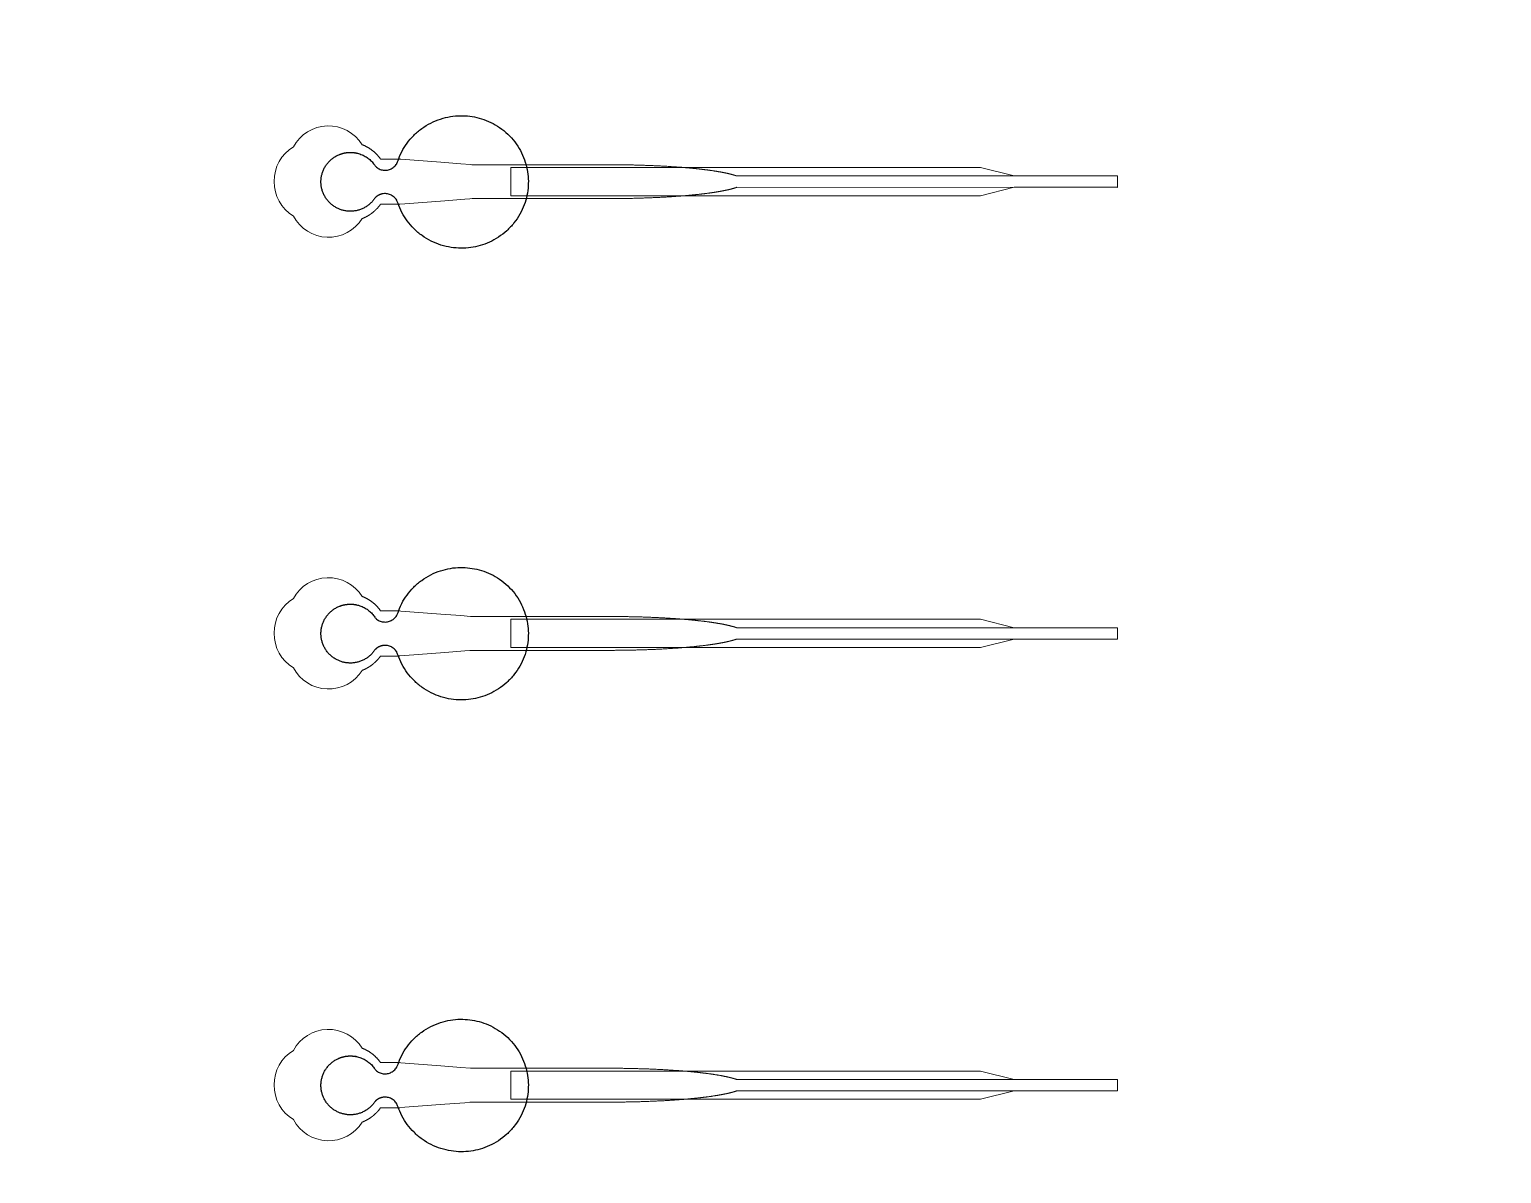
# Model space of a CAD drawing. Header units: inches. Extents: x -52997 to 52003, y -52254 to 52746.
# Drawn here: x 5140 to 11659, y -6398 to -1333 of the extents above; entities that cross this region are included whole.
import ezdxf

# ---------------------------------------------------------------- set-up
doc = ezdxf.new("R2010")
doc.units = ezdxf.units.IN
doc.header["$MEASUREMENT"] = 0
doc.layers.add('1', color=1, linetype='Continuous')
doc.layers.add('2', color=140, linetype='Continuous', lineweight=0)
doc.layers.add('3', color=90, linetype='Continuous', lineweight=0)

msp = doc.modelspace()

# ---------------------------------------------------------------- linework, layer by layer
at = {"layer": '1'}
for points in [[(-16283.4, -47485.7), (0, -47485.7), (16283.4, -47485.7, 5.999107)], [(-16250, -47285.7), (0, -47285.7), (16250, -47285.7, 5.986812)], [(-13685.8, -45485.7), (0, -45485.7), (13685.8, -45485.7, 6.794322)]]:
    msp.add_lwpolyline(points, format="xyb", close=True, dxfattribs=at)
msp.add_circle((-497.2, 245.8), 52500, dxfattribs=at)
for points in [[(6670.7, -2078.6), (6692.9, -2055.5), (6724.6, -2060.7), (6756.2, -2065.9), (6769.8, -2094.9), (6845.2, -2335.8), (7097.3, -2298.1), (7349.3, -2260.4), (7349.4, -2008.3), (7349.5, -1756.1), (7097.5, -1718.2), (6845.6, -1680.3), (6769.9, -1921.1), (6756.7, -1949.6), (6725.8, -1955.3), (6695, -1961.1), (6672.4, -1939.3), (6621, -1855.9), (6526.6, -1882), (6432.2, -1908.1), (6431.1, -2006), (6429.9, -2104), (6523.6, -2132.4), (6617.3, -2160.8), (6670.7, -2078.6)], [(6670.7, -4078.6), (6692.9, -4055.5), (6724.6, -4060.7), (6756.2, -4065.9), (6769.8, -4094.9), (6845.2, -4335.8), (7097.3, -4298.1), (7349.3, -4260.4), (7349.4, -4008.3), (7349.5, -3756.1), (7097.5, -3718.2), (6845.6, -3680.3), (6769.9, -3921.1), (6756.7, -3949.6), (6725.8, -3955.3), (6695, -3961.1), (6672.4, -3939.3), (6621, -3855.9), (6526.6, -3882), (6432.2, -3908.1), (6431.1, -4006), (6429.9, -4104), (6523.6, -4132.4), (6617.3, -4160.8), (6670.7, -4078.6)], [(6670.7, -6078.6), (6692.9, -6055.5), (6724.6, -6060.7), (6756.2, -6065.9), (6769.8, -6094.9), (6845.2, -6335.8), (7097.3, -6298.1), (7349.3, -6260.4), (7349.4, -6008.3), (7349.5, -5756.1), (7097.5, -5718.2), (6845.6, -5680.3), (6769.9, -5921.1), (6756.7, -5949.6), (6725.8, -5955.3), (6695, -5961.1), (6672.4, -5939.3), (6621, -5855.9), (6526.6, -5882), (6432.2, -5908.1), (6431.1, -6006), (6429.9, -6104), (6523.6, -6132.4), (6617.3, -6160.8), (6670.7, -6078.6)]]:
    msp.add_rational_spline(points, [1, 0.884783429184, 1, 0.884783429184, 1, 0.758252289935, 1, 0.758252289935, 1, 0.758252289935, 1, 0.758252289935, 1, 0.888941908896, 1, 0.888941908896, 1, 0.79946124759, 1, 0.79946124759, 1, 0.79946124759, 1, 0.79946124759, 1], degree=2, knots=[0, 0, 0, 0.969535, 0.969535, 1.939069, 1.939069, 3.359405, 3.359405, 4.779741, 4.779741, 6.200078, 6.200078, 7.620414, 7.620414, 8.571947, 8.571947, 9.52348, 9.52348, 10.812277, 10.812277, 12.101074, 12.101074, 13.389871, 13.389871, 14.678668, 14.678668, 14.678668], dxfattribs=at)
at = {"layer": '2'}
for points in [[(-16283.4, -47485.7), (0, -47485.7), (16283.4, -47485.7, 5.999107)], [(-16250, -47285.7), (0, -47285.7), (16250, -47285.7, 5.986812)], [(-13685.8, -45485.7), (0, -45485.7), (13685.8, -45485.7, 6.794322)], [(6613.5, -2170.4), (6613.8, -2170.3), (6614.6, -2170), (6615.5, -2169.7), (6616.3, -2169.3), (6617.2, -2169), (6618, -2168.6), (6618.9, -2168.3), (6619.7, -2167.9), (6620.6, -2167.5), (6621.4, -2167.2), (6622.3, -2166.8), (6623.1, -2166.4), (6624, -2166), (6624.8, -2165.6), (6625.7, -2165.2), (6626.6, -2164.8), (6627.4, -2164.4), (6628.3, -2163.9), (6629.1, -2163.5), (6630, -2163.1), (6630.8, -2162.6), (6631.7, -2162.2), (6632.6, -2161.7), (6633.4, -2161.3), (6634.3, -2160.8), (6635.1, -2160.3), (6636, -2159.9), (6636.8, -2159.4), (6637.7, -2158.9), (6638.6, -2158.4), (6639.4, -2157.9), (6640.3, -2157.4), (6641.1, -2156.9), (6642, -2156.4), (6642.8, -2155.8), (6643.7, -2155.3), (6644.5, -2154.8), (6645.4, -2154.2), (6646.2, -2153.7), (6647, -2153.1), (6647.9, -2152.6), (6648.7, -2152), (6649.5, -2151.4), (6650.4, -2150.9), (6651.2, -2150.3), (6652, -2149.7), (6652.9, -2149.1), (6653.7, -2148.5), (6654.5, -2147.9), (6655.3, -2147.3), (6656.2, -2146.7), (6657, -2146.1), (6657.8, -2145.5), (6658.6, -2144.8), (6659.4, -2144.2), (6660.2, -2143.6), (6661, -2142.9), (6661.8, -2142.3), (6662.6, -2141.7), (6663.4, -2141), (6664.1, -2140.4), (6664.9, -2139.7), (6665.7, -2139), (6666.5, -2138.4), (6667.2, -2137.7), (6668, -2137), (6668.8, -2136.3), (6669.5, -2135.7), (6670.3, -2135), (6671, -2134.3), (6671.8, -2133.6), (6672.5, -2132.9), (6673.2, -2132.2), (6674, -2131.5), (6674.7, -2130.8), (6675.4, -2130.1), (6676.1, -2129.3), (6676.8, -2128.6), (6677.5, -2127.9), (6678.2, -2127.2), (6678.9, -2126.4), (6679.6, -2125.7), (6680.3, -2125), (6681, -2124.3), (6681.7, -2123.5), (6682.3, -2122.8), (6683, -2122), (6683.7, -2121.3), (6684.3, -2120.5), (6684.9, -2119.8), (6685.6, -2119), (6686.2, -2118.3), (6686.8, -2117.5), (6687.5, -2116.8), (6688.1, -2116), (6688.7, -2115.3), (6689.3, -2114.5), (6689.9, -2113.7), (6690.5, -2113), (6691.1, -2112.2), (6691.7, -2111.4), (6692.2, -2110.7), (6692.8, -2109.9), (6693.3, -2109.1), (6693.9, -2108.4), (6694.4, -2107.6), (6695, -2106.8), (6738.6, -2106.8), (6760.4, -2106.8), (6771.3, -2106.8), (6774, -2106.8), (6775.4, -2106.8), (6775.4, -2106.8), (6775.4, -2106.8), (6775.4, -2106.8), (6775.4, -2106.8), (6775.4, -2106.8), (6775.5, -2106.8), (6775.9, -2106.8), (6776.6, -2106.7), (6777.9, -2106.6), (6780.7, -2106.4), (6802.8, -2104.7), (6979.4, -2091.2), (7067.8, -2084.4), (7089.8, -2082.7), (7100.9, -2081.9), (7101.2, -2081.8), (7101.3, -2081.8), (7101.3, -2081.8), (7101.4, -2081.8), (7101.5, -2081.8), (7101.9, -2081.8), (7362.4, -2081.8), (7368.6, -2081.8), (7381.2, -2081.8), (7481.7, -2081.8), (7682.7, -2081.8), (7695.3, -2081.8), (7701.6, -2081.8), (7704.7, -2081.8), (7706.3, -2081.8), (7706.7, -2081.8), (7706.9, -2081.8), (7707, -2081.8), (7707, -2081.8), (7707.1, -2081.8), (7707.1, -2081.8), (7707.6, -2081.8), (7712.2, -2081.8), (7716.8, -2081.8), (7721.5, -2081.8), (7726.1, -2081.8), (7730.7, -2081.8), (7735.4, -2081.7), (7740.1, -2081.7), (7744.7, -2081.7), (7749.4, -2081.6), (7754.1, -2081.6), (7758.8, -2081.6), (7763.6, -2081.5), (7768.3, -2081.4), (7773, -2081.4), (7777.8, -2081.3), (7782.5, -2081.2), (7787.3, -2081.2), (7792.1, -2081.1), (7796.9, -2081), (7801.7, -2080.9), (7806.5, -2080.8), (7811.3, -2080.7), (7816.1, -2080.6), (7820.9, -2080.5), (7825.7, -2080.3), (7830.5, -2080.2), (7835.3, -2080.1), (7840.2, -2080), (7845, -2079.8), (7849.8, -2079.7), (7854.7, -2079.5), (7859.5, -2079.4), (7864.3, -2079.2), (7869.2, -2079), (7874, -2078.9), (7878.8, -2078.7), (7883.6, -2078.5), (7888.5, -2078.3), (7893.3, -2078.1), (7898.1, -2077.9), (7902.9, -2077.7), (7907.7, -2077.5), (7912.5, -2077.3), (7917.3, -2077.1), (7922.1, -2076.8), (7926.9, -2076.6), (7931.7, -2076.4), (7936.5, -2076.1), (7941.2, -2075.9), (7946, -2075.6), (7950.7, -2075.4), (7955.5, -2075.1), (7960.2, -2074.8), (7964.9, -2074.6), (7969.6, -2074.3), (7974.3, -2074), (7978.9, -2073.7), (7983.6, -2073.4), (7988.2, -2073.1), (7992.8, -2072.8), (7997.4, -2072.5), (8002, -2072.1), (8006.6, -2071.8), (8008.9, -2071.6), (8011.2, -2071.5), (8013.4, -2071.3), (8015.7, -2071.1), (8018, -2071), (8020.2, -2070.8), (8022.5, -2070.6), (8024.7, -2070.5), (8027, -2070.3), (8029.2, -2070.1), (8031.4, -2069.9), (8033.6, -2069.7), (8035.9, -2069.6), (8038.1, -2069.4), (8040.3, -2069.2), (8042.5, -2069), (8044.7, -2068.8), (8046.9, -2068.6), (8049.1, -2068.5), (8051.3, -2068.3), (8053.4, -2068.1), (8055.6, -2067.9), (8057.8, -2067.7), (8059.9, -2067.5), (8062.1, -2067.3), (8064.2, -2067.1), (8066.3, -2066.9), (8068.5, -2066.7), (8070.6, -2066.5), (8072.7, -2066.3), (8074.8, -2066.1), (8076.9, -2065.9), (8079, -2065.7), (8081.1, -2065.5), (8083.2, -2065.3), (8085.3, -2065.1), (8087.4, -2064.8), (8089.4, -2064.6), (8091.5, -2064.4), (8093.5, -2064.2), (8095.6, -2064), (8097.6, -2063.8), (8099.6, -2063.5), (8101.6, -2063.3), (8103.7, -2063.1), (8105.7, -2062.9), (8107.7, -2062.7), (8109.6, -2062.4), (8111.6, -2062.2), (8113.6, -2062), (8115.6, -2061.8), (8117.5, -2061.5), (8119.5, -2061.3), (8121.4, -2061.1), (8123.3, -2060.8), (8125.3, -2060.6), (8127.2, -2060.4), (8129.1, -2060.1), (8131, -2059.9), (8132.9, -2059.7), (8134.8, -2059.4), (8136.6, -2059.2), (8138.5, -2058.9), (8140.4, -2058.7), (8142.2, -2058.5), (8144.1, -2058.2), (8145.9, -2058), (8147.7, -2057.7), (8149.5, -2057.5), (8151.3, -2057.2), (8153.1, -2057), (8154.9, -2056.7), (8156.7, -2056.5), (8158.4, -2056.2), (8160.2, -2056), (8161.9, -2055.7), (8163.7, -2055.5), (8165.4, -2055.2), (8167.1, -2055), (8168.8, -2054.7), (8170.5, -2054.5), (8172.2, -2054.2), (8173.9, -2053.9), (8175.6, -2053.7), (8177.3, -2053.4), (8178.9, -2053.2), (8180.6, -2052.9), (8182.2, -2052.6), (8183.8, -2052.4), (8185.4, -2052.1), (8187, -2051.8), (8188.6, -2051.6), (8190.2, -2051.3), (8191.8, -2051), (8193.3, -2050.8), (8194.9, -2050.5), (8196.4, -2050.2), (8198, -2050), (8199.5, -2049.7), (8201, -2049.4), (8202.5, -2049.1), (8204, -2048.9), (8205.5, -2048.6), (8206.9, -2048.3), (8208.4, -2048), (8209.9, -2047.8), (8211.3, -2047.5), (8212.7, -2047.2), (8214.1, -2046.9), (8215.6, -2046.6), (8217, -2046.4), (8218.3, -2046.1), (8219.7, -2045.8), (8221.1, -2045.5), (8222.4, -2045.2), (8223.8, -2044.9), (8225.1, -2044.7), (8226.4, -2044.4), (8227.7, -2044.1), (8229, -2043.8), (8230.3, -2043.5), (8231.6, -2043.2), (8232.9, -2043), (8234.1, -2042.7), (8235.4, -2042.4), (8236.6, -2042.1), (8237.9, -2041.8), (8239.1, -2041.5), (8240.3, -2041.2), (8241.5, -2040.9), (8242.6, -2040.6), (8243.8, -2040.3), (8245, -2040.1), (8246.1, -2039.8), (8247.3, -2039.5), (8248.4, -2039.2), (8249.5, -2038.9), (8250.6, -2038.6), (8251.7, -2038.3), (8252.8, -2038), (8253.9, -2037.7), (8254.9, -2037.4), (8256, -2037.1), (8257, -2036.8), (8258, -2036.5), (8259.1, -2036.2), (8260.1, -2035.9), (8261, -2035.6), (8262, -2035.3), (8263, -2035), (8264, -2034.7), (8264.9, -2034.4), (8265.9, -2034.1), (8266.8, -2033.8), (8267.7, -2033.5), (8268.6, -2033.2), (8269.5, -2032.9), (8270.4, -2032.6), (8271.3, -2032.3), (8272.7, -2031.9), (9958.3, -2032), (9958.3, -1981.8), (8272.7, -1981.8), (8272.5, -1981.7), (8271.6, -1981.4), (8270.7, -1981.1), (8269.8, -1980.8), (8269, -1980.5), (8268, -1980.2), (8267.1, -1979.9), (8266.2, -1979.6), (8265.3, -1979.3), (8264.3, -1979), (8263.4, -1978.7), (8262.4, -1978.4), (8261.4, -1978.1), (8260.4, -1977.8), (8259.4, -1977.5), (8258.4, -1977.2), (8257.4, -1976.9), (8256.3, -1976.6), (8255.3, -1976.3), (8254.2, -1976.1), (8253.1, -1975.8), (8252.1, -1975.5), (8251, -1975.2), (8249.9, -1974.9), (8248.7, -1974.6), (8247.6, -1974.3), (8246.5, -1974), (8245.3, -1973.7), (8244.2, -1973.4), (8243, -1973.1), (8241.8, -1972.8), (8240.6, -1972.5), (8239.4, -1972.2), (8238.2, -1971.9), (8237, -1971.7), (8235.7, -1971.4), (8234.5, -1971.1), (8233.2, -1970.8), (8232, -1970.5), (8230.7, -1970.2), (8229.4, -1969.9), (8228.1, -1969.6), (8226.8, -1969.4), (8225.5, -1969.1), (8224.1, -1968.8), (8222.8, -1968.5), (8221.4, -1968.2), (8220.1, -1967.9), (8218.7, -1967.7), (8217.3, -1967.4), (8215.9, -1967.1), (8214.5, -1966.8), (8213.1, -1966.5), (8211.7, -1966.3), (8210.2, -1966), (8208.8, -1965.7), (8207.3, -1965.4), (8205.8, -1965.1), (8204.3, -1964.9), (8202.9, -1964.6), (8201.4, -1964.3), (8199.8, -1964), (8198.3, -1963.8), (8196.8, -1963.5), (8195.2, -1963.2), (8193.7, -1963), (8192.1, -1962.7), (8190.6, -1962.4), (8189, -1962.2), (8187.4, -1961.9), (8185.8, -1961.6), (8184.2, -1961.4), (8182.5, -1961.1), (8180.9, -1960.8), (8179.3, -1960.6), (8177.6, -1960.3), (8175.9, -1960), (8174.3, -1959.8), (8172.6, -1959.5), (8170.9, -1959.3), (8169.2, -1959), (8167.5, -1958.7), (8165.8, -1958.5), (8164, -1958.2), (8162.3, -1958), (8160.6, -1957.7), (8158.8, -1957.5), (8157, -1957.2), (8155.3, -1957), (8153.5, -1956.7), (8151.7, -1956.5), (8149.9, -1956.2), (8148.1, -1956), (8146.3, -1955.7), (8144.4, -1955.5), (8142.6, -1955.2), (8140.7, -1955), (8138.9, -1954.8), (8137, -1954.5), (8135.1, -1954.3), (8133.3, -1954), (8131.4, -1953.8), (8129.5, -1953.6), (8127.6, -1953.3), (8125.7, -1953.1), (8123.7, -1952.9), (8121.8, -1952.6), (8119.9, -1952.4), (8117.9, -1952.2), (8116, -1951.9), (8114, -1951.7), (8112, -1951.5), (8110.1, -1951.3), (8108.1, -1951), (8106.1, -1950.8), (8104.1, -1950.6), (8102.1, -1950.4), (8100.1, -1950.2), (8098, -1949.9), (8096, -1949.7), (8094, -1949.5), (8091.9, -1949.3), (8089.9, -1949.1), (8087.8, -1948.9), (8085.7, -1948.7), (8083.7, -1948.4), (8081.6, -1948.2), (8079.5, -1948), (8077.4, -1947.8), (8075.3, -1947.6), (8073.2, -1947.4), (8071.1, -1947.2), (8069, -1947), (8066.8, -1946.8), (8064.7, -1946.6), (8062.6, -1946.4), (8060.4, -1946.2), (8058.3, -1946), (8056.1, -1945.8), (8053.9, -1945.6), (8051.8, -1945.4), (8049.6, -1945.3), (8047.4, -1945.1), (8045.2, -1944.9), (8043, -1944.7), (8040.8, -1944.5), (8038.6, -1944.3), (8036.4, -1944.1), (8034.2, -1944), (8032, -1943.8), (8029.8, -1943.6), (8027.5, -1943.4), (8025.3, -1943.2), (8023, -1943.1), (8020.8, -1942.9), (8018.6, -1942.7), (8016.3, -1942.6), (8014, -1942.4), (8011.8, -1942.2), (8009.5, -1942.1), (8005, -1941.7), (8000.4, -1941.4), (7995.8, -1941.1), (7991.2, -1940.8), (7986.6, -1940.5), (7982, -1940.2), (7977.3, -1939.9), (7972.7, -1939.6), (7968, -1939.3), (7963.3, -1939), (7958.6, -1938.7), (7953.9, -1938.5), (7949.2, -1938.2), (7944.4, -1937.9), (7939.7, -1937.7), (7935, -1937.5), (7930.2, -1937.2), (7925.4, -1937), (7920.7, -1936.7), (7915.9, -1936.5), (7911.1, -1936.3), (7906.3, -1936.1), (7901.5, -1935.9), (7896.7, -1935.7), (7891.9, -1935.5), (7887.1, -1935.3), (7882.3, -1935.1), (7877.5, -1934.9), (7872.7, -1934.7), (7867.9, -1934.6), (7863.1, -1934.4), (7858.3, -1934.3), (7853.5, -1934.1), (7848.7, -1933.9), (7843.9, -1933.8), (7839.1, -1933.7), (7834.3, -1933.5), (7829.5, -1933.4), (7824.7, -1933.3), (7819.9, -1933.2), (7815.1, -1933.1), (7810.3, -1932.9), (7805.6, -1932.8), (7800.8, -1932.8), (7796, -1932.7), (7791.3, -1932.6), (7786.5, -1932.5), (7781.8, -1932.4), (7777.1, -1932.3), (7772.3, -1932.3), (7767.6, -1932.2), (7762.9, -1932.2), (7758.2, -1932.1), (7753.6, -1932.1), (7748.9, -1932), (7744.2, -1932), (7739.6, -1931.9), (7735, -1931.9), (7730.3, -1931.9), (7725.7, -1931.9), (7721.1, -1931.9), (7718.8, -1931.8), (7718.3, -1931.8), (7718, -1931.8), (7717.8, -1931.8), (7717.6, -1931.8), (7716, -1931.8), (7709.7, -1931.8), (7696.9, -1931.8), (7645.9, -1931.8), (7442, -1931.8), (7391, -1931.8), (7365.5, -1931.8), (7359.1, -1931.8), (7357.5, -1931.8), (7101.8, -1931.8), (7101.4, -1931.8), (7101.3, -1931.8), (7101.3, -1931.8), (7101.3, -1931.8), (7101.2, -1931.8), (7100.8, -1931.8), (7099.5, -1931.7), (7093.9, -1931.3), (7049.8, -1927.9), (6961.4, -1921.1), (6784.8, -1907.6), (6779.3, -1907.1), (6776.5, -1906.9), (6775.8, -1906.9), (6775.5, -1906.8), (6775.4, -1906.8), (6775.4, -1906.8), (6775.4, -1906.8), (6775.4, -1906.8), (6775.4, -1906.8), (6775.3, -1906.8), (6775, -1906.8), (6772.3, -1906.8), (6766.8, -1906.8), (6755.9, -1906.8), (6734.1, -1906.8), (6712.3, -1906.8), (6701.4, -1906.8), (6696, -1906.8), (6695.3, -1906.8), (6695.1, -1906.8), (6695.1, -1906.8), (6695, -1906.8), (6695, -1906.8), (6695, -1906.8), (6695, -1906.8), (6694.6, -1906.2), (6693.8, -1905.1), (6693, -1904), (6692.2, -1902.9), (6691.3, -1901.8), (6690.5, -1900.6), (6689.6, -1899.5), (6688.7, -1898.4), (6687.8, -1897.3), (6686.9, -1896.2), (6686, -1895.1), (6685.1, -1894), (6684.2, -1892.9), (6683.2, -1891.8), (6682.2, -1890.7), (6681.3, -1889.6), (6680.3, -1888.5), (6679.3, -1887.5), (6678.3, -1886.4), (6677.2, -1885.3), (6676.2, -1884.3), (6675.1, -1883.2), (6674.1, -1882.2), (6673, -1881.1), (6671.9, -1880.1), (6670.8, -1879), (6669.7, -1878), (6668.6, -1877), (6667.4, -1876), (6666.3, -1875), (6665.1, -1874), (6664, -1873), (6662.8, -1872), (6661.6, -1871), (6660.4, -1870.1), (6659.2, -1869.1), (6658, -1868.2), (6656.8, -1867.2), (6655.5, -1866.3), (6654.3, -1865.4), (6653, -1864.5), (6651.7, -1863.6), (6650.5, -1862.7), (6649.2, -1861.8), (6647.9, -1861), (6646.6, -1860.1), (6645.3, -1859.3), (6643.9, -1858.4), (6642.6, -1857.6), (6641.3, -1856.8), (6639.9, -1856), (6638.6, -1855.2), (6637.2, -1854.4), (6635.9, -1853.6), (6634.5, -1852.9), (6633.1, -1852.1), (6631.7, -1851.4), (6630.3, -1850.7), (6629, -1850), (6627.6, -1849.3), (6626.1, -1848.6), (6624.7, -1848), (6623.3, -1847.3), (6621.9, -1846.7), (6620.5, -1846.1), (6619.1, -1845.5), (6617.6, -1844.9), (6616.2, -1844.3), (6614.8, -1843.7), (6613.5, -1843.2, 0.576044), (6309, -1852.6, 0.560065), (6309, -2159.1, 0.578435)], [(6613.5, -4170.4), (6613.8, -4170.3), (6614.6, -4170), (6615.5, -4169.7), (6616.3, -4169.3), (6617.2, -4169), (6618, -4168.6), (6618.9, -4168.3), (6619.7, -4167.9), (6620.6, -4167.5), (6621.4, -4167.2), (6622.3, -4166.8), (6623.1, -4166.4), (6624, -4166), (6624.8, -4165.6), (6625.7, -4165.2), (6626.6, -4164.8), (6627.4, -4164.4), (6628.3, -4163.9), (6629.1, -4163.5), (6630, -4163.1), (6630.8, -4162.6), (6631.7, -4162.2), (6632.6, -4161.7), (6633.4, -4161.3), (6634.3, -4160.8), (6635.1, -4160.3), (6636, -4159.9), (6636.8, -4159.4), (6637.7, -4158.9), (6638.6, -4158.4), (6639.4, -4157.9), (6640.3, -4157.4), (6641.1, -4156.9), (6642, -4156.4), (6642.8, -4155.8), (6643.7, -4155.3), (6644.5, -4154.8), (6645.4, -4154.2), (6646.2, -4153.7), (6647, -4153.1), (6647.9, -4152.6), (6648.7, -4152), (6649.5, -4151.4), (6650.4, -4150.9), (6651.2, -4150.3), (6652, -4149.7), (6652.9, -4149.1), (6653.7, -4148.5), (6654.5, -4147.9), (6655.3, -4147.3), (6656.2, -4146.7), (6657, -4146.1), (6657.8, -4145.5), (6658.6, -4144.8), (6659.4, -4144.2), (6660.2, -4143.6), (6661, -4142.9), (6661.8, -4142.3), (6662.6, -4141.7), (6663.4, -4141), (6664.1, -4140.4), (6664.9, -4139.7), (6665.7, -4139), (6666.5, -4138.4), (6667.2, -4137.7), (6668, -4137), (6668.8, -4136.3), (6669.5, -4135.7), (6670.3, -4135), (6671, -4134.3), (6671.8, -4133.6), (6672.5, -4132.9), (6673.2, -4132.2), (6674, -4131.5), (6674.7, -4130.8), (6675.4, -4130.1), (6676.1, -4129.3), (6676.8, -4128.6), (6677.5, -4127.9), (6678.2, -4127.2), (6678.9, -4126.4), (6679.6, -4125.7), (6680.3, -4125), (6681, -4124.3), (6681.7, -4123.5), (6682.3, -4122.8), (6683, -4122), (6683.7, -4121.3), (6684.3, -4120.5), (6684.9, -4119.8), (6685.6, -4119), (6686.2, -4118.3), (6686.8, -4117.5), (6687.5, -4116.8), (6688.1, -4116), (6688.7, -4115.3), (6689.3, -4114.5), (6689.9, -4113.7), (6690.5, -4113), (6691.1, -4112.2), (6691.7, -4111.4), (6692.2, -4110.7), (6692.8, -4109.9), (6693.3, -4109.1), (6693.9, -4108.4), (6694.4, -4107.6), (6695, -4106.8), (6738.6, -4106.8), (6760.4, -4106.8), (6771.3, -4106.8), (6774, -4106.8), (6775.4, -4106.8), (6775.4, -4106.8), (6775.4, -4106.8), (6775.4, -4106.8), (6775.4, -4106.8), (6775.4, -4106.8), (6775.5, -4106.8), (6775.9, -4106.8), (6776.6, -4106.7), (6777.9, -4106.6), (6780.7, -4106.4), (6802.8, -4104.7), (6979.4, -4091.2), (7067.8, -4084.4), (7089.8, -4082.7), (7100.9, -4081.9), (7101.2, -4081.8), (7101.3, -4081.8), (7101.3, -4081.8), (7101.4, -4081.8), (7101.5, -4081.8), (7101.9, -4081.8), (7362.4, -4081.8), (7368.6, -4081.8), (7381.2, -4081.8), (7481.7, -4081.8), (7682.7, -4081.8), (7695.3, -4081.8), (7701.6, -4081.8), (7704.7, -4081.8), (7706.3, -4081.8), (7706.7, -4081.8), (7706.9, -4081.8), (7707, -4081.8), (7707, -4081.8), (7707.1, -4081.8), (7707.1, -4081.8), (7707.6, -4081.8), (7712.2, -4081.8), (7716.8, -4081.8), (7721.5, -4081.8), (7726.1, -4081.8), (7730.7, -4081.8), (7735.4, -4081.7), (7740.1, -4081.7), (7744.7, -4081.7), (7749.4, -4081.6), (7754.1, -4081.6), (7758.8, -4081.6), (7763.6, -4081.5), (7768.3, -4081.4), (7773, -4081.4), (7777.8, -4081.3), (7782.5, -4081.2), (7787.3, -4081.2), (7792.1, -4081.1), (7796.9, -4081), (7801.7, -4080.9), (7806.5, -4080.8), (7811.3, -4080.7), (7816.1, -4080.6), (7820.9, -4080.5), (7825.7, -4080.3), (7830.5, -4080.2), (7835.3, -4080.1), (7840.2, -4080), (7845, -4079.8), (7849.8, -4079.7), (7854.7, -4079.5), (7859.5, -4079.4), (7864.3, -4079.2), (7869.2, -4079), (7874, -4078.9), (7878.8, -4078.7), (7883.6, -4078.5), (7888.5, -4078.3), (7893.3, -4078.1), (7898.1, -4077.9), (7902.9, -4077.7), (7907.7, -4077.5), (7912.5, -4077.3), (7917.3, -4077.1), (7922.1, -4076.8), (7926.9, -4076.6), (7931.7, -4076.4), (7936.5, -4076.1), (7941.2, -4075.9), (7946, -4075.6), (7950.7, -4075.4), (7955.5, -4075.1), (7960.2, -4074.8), (7964.9, -4074.6), (7969.6, -4074.3), (7974.3, -4074), (7978.9, -4073.7), (7983.6, -4073.4), (7988.2, -4073.1), (7992.8, -4072.8), (7997.4, -4072.5), (8002, -4072.1), (8006.6, -4071.8), (8008.9, -4071.6), (8011.2, -4071.5), (8013.4, -4071.3), (8015.7, -4071.1), (8018, -4071), (8020.2, -4070.8), (8022.5, -4070.6), (8024.7, -4070.5), (8027, -4070.3), (8029.2, -4070.1), (8031.4, -4069.9), (8033.6, -4069.7), (8035.9, -4069.6), (8038.1, -4069.4), (8040.3, -4069.2), (8042.5, -4069), (8044.7, -4068.8), (8046.9, -4068.6), (8049.1, -4068.5), (8051.3, -4068.3), (8053.4, -4068.1), (8055.6, -4067.9), (8057.8, -4067.7), (8059.9, -4067.5), (8062.1, -4067.3), (8064.2, -4067.1), (8066.3, -4066.9), (8068.5, -4066.7), (8070.6, -4066.5), (8072.7, -4066.3), (8074.8, -4066.1), (8076.9, -4065.9), (8079, -4065.7), (8081.1, -4065.5), (8083.2, -4065.3), (8085.3, -4065.1), (8087.4, -4064.8), (8089.4, -4064.6), (8091.5, -4064.4), (8093.5, -4064.2), (8095.6, -4064), (8097.6, -4063.8), (8099.6, -4063.5), (8101.6, -4063.3), (8103.7, -4063.1), (8105.7, -4062.9), (8107.7, -4062.7), (8109.6, -4062.4), (8111.6, -4062.2), (8113.6, -4062), (8115.6, -4061.8), (8117.5, -4061.5), (8119.5, -4061.3), (8121.4, -4061.1), (8123.3, -4060.8), (8125.3, -4060.6), (8127.2, -4060.4), (8129.1, -4060.1), (8131, -4059.9), (8132.9, -4059.7), (8134.8, -4059.4), (8136.6, -4059.2), (8138.5, -4058.9), (8140.4, -4058.7), (8142.2, -4058.5), (8144.1, -4058.2), (8145.9, -4058), (8147.7, -4057.7), (8149.5, -4057.5), (8151.3, -4057.2), (8153.1, -4057), (8154.9, -4056.7), (8156.7, -4056.5), (8158.4, -4056.2), (8160.2, -4056), (8161.9, -4055.7), (8163.7, -4055.5), (8165.4, -4055.2), (8167.1, -4055), (8168.8, -4054.7), (8170.5, -4054.5), (8172.2, -4054.2), (8173.9, -4053.9), (8175.6, -4053.7), (8177.3, -4053.4), (8178.9, -4053.2), (8180.6, -4052.9), (8182.2, -4052.6), (8183.8, -4052.4), (8185.4, -4052.1), (8187, -4051.8), (8188.6, -4051.6), (8190.2, -4051.3), (8191.8, -4051), (8193.3, -4050.8), (8194.9, -4050.5), (8196.4, -4050.2), (8198, -4050), (8199.5, -4049.7), (8201, -4049.4), (8202.5, -4049.1), (8204, -4048.9), (8205.5, -4048.6), (8206.9, -4048.3), (8208.4, -4048), (8209.9, -4047.8), (8211.3, -4047.5), (8212.7, -4047.2), (8214.1, -4046.9), (8215.6, -4046.6), (8217, -4046.4), (8218.3, -4046.1), (8219.7, -4045.8), (8221.1, -4045.5), (8222.4, -4045.2), (8223.8, -4044.9), (8225.1, -4044.7), (8226.4, -4044.4), (8227.7, -4044.1), (8229, -4043.8), (8230.3, -4043.5), (8231.6, -4043.2), (8232.9, -4043), (8234.1, -4042.7), (8235.4, -4042.4), (8236.6, -4042.1), (8237.9, -4041.8), (8239.1, -4041.5), (8240.3, -4041.2), (8241.5, -4040.9), (8242.6, -4040.6), (8243.8, -4040.3), (8245, -4040.1), (8246.1, -4039.8), (8247.3, -4039.5), (8248.4, -4039.2), (8249.5, -4038.9), (8250.6, -4038.6), (8251.7, -4038.3), (8252.8, -4038), (8253.9, -4037.7), (8254.9, -4037.4), (8256, -4037.1), (8257, -4036.8), (8258, -4036.5), (8259.1, -4036.2), (8260.1, -4035.9), (8261, -4035.6), (8262, -4035.3), (8263, -4035), (8264, -4034.7), (8264.9, -4034.4), (8265.9, -4034.1), (8266.8, -4033.8), (8267.7, -4033.5), (8268.6, -4033.2), (8269.5, -4032.9), (8270.4, -4032.6), (8271.3, -4032.3), (8272.7, -4031.9), (9958.3, -4032), (9958.3, -3981.8), (8272.7, -3981.8), (8272.5, -3981.7), (8271.6, -3981.4), (8270.7, -3981.1), (8269.8, -3980.8), (8269, -3980.5), (8268, -3980.2), (8267.1, -3979.9), (8266.2, -3979.6), (8265.3, -3979.3), (8264.3, -3979), (8263.4, -3978.7), (8262.4, -3978.4), (8261.4, -3978.1), (8260.4, -3977.8), (8259.4, -3977.5), (8258.4, -3977.2), (8257.4, -3976.9), (8256.3, -3976.6), (8255.3, -3976.3), (8254.2, -3976.1), (8253.1, -3975.8), (8252.1, -3975.5), (8251, -3975.2), (8249.9, -3974.9), (8248.7, -3974.6), (8247.6, -3974.3), (8246.5, -3974), (8245.3, -3973.7), (8244.2, -3973.4), (8243, -3973.1), (8241.8, -3972.8), (8240.6, -3972.5), (8239.4, -3972.2), (8238.2, -3971.9), (8237, -3971.7), (8235.7, -3971.4), (8234.5, -3971.1), (8233.2, -3970.8), (8232, -3970.5), (8230.7, -3970.2), (8229.4, -3969.9), (8228.1, -3969.6), (8226.8, -3969.4), (8225.5, -3969.1), (8224.1, -3968.8), (8222.8, -3968.5), (8221.4, -3968.2), (8220.1, -3967.9), (8218.7, -3967.7), (8217.3, -3967.4), (8215.9, -3967.1), (8214.5, -3966.8), (8213.1, -3966.5), (8211.7, -3966.3), (8210.2, -3966), (8208.8, -3965.7), (8207.3, -3965.4), (8205.8, -3965.1), (8204.3, -3964.9), (8202.9, -3964.6), (8201.4, -3964.3), (8199.8, -3964), (8198.3, -3963.8), (8196.8, -3963.5), (8195.2, -3963.2), (8193.7, -3963), (8192.1, -3962.7), (8190.6, -3962.4), (8189, -3962.2), (8187.4, -3961.9), (8185.8, -3961.6), (8184.2, -3961.4), (8182.5, -3961.1), (8180.9, -3960.8), (8179.3, -3960.6), (8177.6, -3960.3), (8175.9, -3960), (8174.3, -3959.8), (8172.6, -3959.5), (8170.9, -3959.3), (8169.2, -3959), (8167.5, -3958.7), (8165.8, -3958.5), (8164, -3958.2), (8162.3, -3958), (8160.6, -3957.7), (8158.8, -3957.5), (8157, -3957.2), (8155.3, -3957), (8153.5, -3956.7), (8151.7, -3956.5), (8149.9, -3956.2), (8148.1, -3956), (8146.3, -3955.7), (8144.4, -3955.5), (8142.6, -3955.2), (8140.7, -3955), (8138.9, -3954.8), (8137, -3954.5), (8135.1, -3954.3), (8133.3, -3954), (8131.4, -3953.8), (8129.5, -3953.6), (8127.6, -3953.3), (8125.7, -3953.1), (8123.7, -3952.9), (8121.8, -3952.6), (8119.9, -3952.4), (8117.9, -3952.2), (8116, -3951.9), (8114, -3951.7), (8112, -3951.5), (8110.1, -3951.3), (8108.1, -3951), (8106.1, -3950.8), (8104.1, -3950.6), (8102.1, -3950.4), (8100.1, -3950.2), (8098, -3949.9), (8096, -3949.7), (8094, -3949.5), (8091.9, -3949.3), (8089.9, -3949.1), (8087.8, -3948.9), (8085.7, -3948.7), (8083.7, -3948.4), (8081.6, -3948.2), (8079.5, -3948), (8077.4, -3947.8), (8075.3, -3947.6), (8073.2, -3947.4), (8071.1, -3947.2), (8069, -3947), (8066.8, -3946.8), (8064.7, -3946.6), (8062.6, -3946.4), (8060.4, -3946.2), (8058.3, -3946), (8056.1, -3945.8), (8053.9, -3945.6), (8051.8, -3945.4), (8049.6, -3945.3), (8047.4, -3945.1), (8045.2, -3944.9), (8043, -3944.7), (8040.8, -3944.5), (8038.6, -3944.3), (8036.4, -3944.1), (8034.2, -3944), (8032, -3943.8), (8029.8, -3943.6), (8027.5, -3943.4), (8025.3, -3943.2), (8023, -3943.1), (8020.8, -3942.9), (8018.6, -3942.7), (8016.3, -3942.6), (8014, -3942.4), (8011.8, -3942.2), (8009.5, -3942.1), (8005, -3941.7), (8000.4, -3941.4), (7995.8, -3941.1), (7991.2, -3940.8), (7986.6, -3940.5), (7982, -3940.2), (7977.3, -3939.9), (7972.7, -3939.6), (7968, -3939.3), (7963.3, -3939), (7958.6, -3938.7), (7953.9, -3938.5), (7949.2, -3938.2), (7944.4, -3937.9), (7939.7, -3937.7), (7935, -3937.5), (7930.2, -3937.2), (7925.4, -3937), (7920.7, -3936.7), (7915.9, -3936.5), (7911.1, -3936.3), (7906.3, -3936.1), (7901.5, -3935.9), (7896.7, -3935.7), (7891.9, -3935.5), (7887.1, -3935.3), (7882.3, -3935.1), (7877.5, -3934.9), (7872.7, -3934.7), (7867.9, -3934.6), (7863.1, -3934.4), (7858.3, -3934.3), (7853.5, -3934.1), (7848.7, -3933.9), (7843.9, -3933.8), (7839.1, -3933.7), (7834.3, -3933.5), (7829.5, -3933.4), (7824.7, -3933.3), (7819.9, -3933.2), (7815.1, -3933.1), (7810.3, -3932.9), (7805.6, -3932.8), (7800.8, -3932.8), (7796, -3932.7), (7791.3, -3932.6), (7786.5, -3932.5), (7781.8, -3932.4), (7777.1, -3932.3), (7772.3, -3932.3), (7767.6, -3932.2), (7762.9, -3932.2), (7758.2, -3932.1), (7753.6, -3932.1), (7748.9, -3932), (7744.2, -3932), (7739.6, -3931.9), (7735, -3931.9), (7730.3, -3931.9), (7725.7, -3931.9), (7721.1, -3931.9), (7718.8, -3931.8), (7718.3, -3931.8), (7718, -3931.8), (7717.8, -3931.8), (7717.6, -3931.8), (7716, -3931.8), (7709.7, -3931.8), (7696.9, -3931.8), (7645.9, -3931.8), (7442, -3931.8), (7391, -3931.8), (7365.5, -3931.8), (7359.1, -3931.8), (7357.5, -3931.8), (7101.8, -3931.8), (7101.4, -3931.8), (7101.3, -3931.8), (7101.3, -3931.8), (7101.3, -3931.8), (7101.2, -3931.8), (7100.8, -3931.8), (7099.5, -3931.7), (7093.9, -3931.3), (7049.8, -3927.9), (6961.4, -3921.1), (6784.8, -3907.6), (6779.3, -3907.1), (6776.5, -3906.9), (6775.8, -3906.9), (6775.5, -3906.8), (6775.4, -3906.8), (6775.4, -3906.8), (6775.4, -3906.8), (6775.4, -3906.8), (6775.4, -3906.8), (6775.3, -3906.8), (6775, -3906.8), (6772.3, -3906.8), (6766.8, -3906.8), (6755.9, -3906.8), (6734.1, -3906.8), (6712.3, -3906.8), (6701.4, -3906.8), (6696, -3906.8), (6695.3, -3906.8), (6695.1, -3906.8), (6695.1, -3906.8), (6695, -3906.8), (6695, -3906.8), (6695, -3906.8), (6695, -3906.8), (6694.6, -3906.2), (6693.8, -3905.1), (6693, -3904), (6692.2, -3902.9), (6691.3, -3901.8), (6690.5, -3900.6), (6689.6, -3899.5), (6688.7, -3898.4), (6687.8, -3897.3), (6686.9, -3896.2), (6686, -3895.1), (6685.1, -3894), (6684.2, -3892.9), (6683.2, -3891.8), (6682.2, -3890.7), (6681.3, -3889.6), (6680.3, -3888.5), (6679.3, -3887.5), (6678.3, -3886.4), (6677.2, -3885.3), (6676.2, -3884.3), (6675.1, -3883.2), (6674.1, -3882.2), (6673, -3881.1), (6671.9, -3880.1), (6670.8, -3879), (6669.7, -3878), (6668.6, -3877), (6667.4, -3876), (6666.3, -3875), (6665.1, -3874), (6664, -3873), (6662.8, -3872), (6661.6, -3871), (6660.4, -3870.1), (6659.2, -3869.1), (6658, -3868.2), (6656.8, -3867.2), (6655.5, -3866.3), (6654.3, -3865.4), (6653, -3864.5), (6651.7, -3863.6), (6650.5, -3862.7), (6649.2, -3861.8), (6647.9, -3861), (6646.6, -3860.1), (6645.3, -3859.3), (6643.9, -3858.4), (6642.6, -3857.6), (6641.3, -3856.8), (6639.9, -3856), (6638.6, -3855.2), (6637.2, -3854.4), (6635.9, -3853.6), (6634.5, -3852.9), (6633.1, -3852.1), (6631.7, -3851.4), (6630.3, -3850.7), (6629, -3850), (6627.6, -3849.3), (6626.1, -3848.6), (6624.7, -3848), (6623.3, -3847.3), (6621.9, -3846.7), (6620.5, -3846.1), (6619.1, -3845.5), (6617.6, -3844.9), (6616.2, -3844.3), (6614.8, -3843.7), (6613.5, -3843.2, 0.576044), (6309, -3852.6, 0.560065), (6309, -4159.1, 0.578435)], [(6613.5, -6170.4), (6613.8, -6170.3), (6614.6, -6170), (6615.5, -6169.7), (6616.3, -6169.3), (6617.2, -6169), (6618, -6168.6), (6618.9, -6168.3), (6619.7, -6167.9), (6620.6, -6167.5), (6621.4, -6167.2), (6622.3, -6166.8), (6623.1, -6166.4), (6624, -6166), (6624.8, -6165.6), (6625.7, -6165.2), (6626.6, -6164.8), (6627.4, -6164.4), (6628.3, -6163.9), (6629.1, -6163.5), (6630, -6163.1), (6630.8, -6162.6), (6631.7, -6162.2), (6632.6, -6161.7), (6633.4, -6161.3), (6634.3, -6160.8), (6635.1, -6160.3), (6636, -6159.9), (6636.8, -6159.4), (6637.7, -6158.9), (6638.6, -6158.4), (6639.4, -6157.9), (6640.3, -6157.4), (6641.1, -6156.9), (6642, -6156.4), (6642.8, -6155.8), (6643.7, -6155.3), (6644.5, -6154.8), (6645.4, -6154.2), (6646.2, -6153.7), (6647, -6153.1), (6647.9, -6152.6), (6648.7, -6152), (6649.5, -6151.4), (6650.4, -6150.9), (6651.2, -6150.3), (6652, -6149.7), (6652.9, -6149.1), (6653.7, -6148.5), (6654.5, -6147.9), (6655.3, -6147.3), (6656.2, -6146.7), (6657, -6146.1), (6657.8, -6145.5), (6658.6, -6144.8), (6659.4, -6144.2), (6660.2, -6143.6), (6661, -6142.9), (6661.8, -6142.3), (6662.6, -6141.7), (6663.4, -6141), (6664.1, -6140.4), (6664.9, -6139.7), (6665.7, -6139), (6666.5, -6138.4), (6667.2, -6137.7), (6668, -6137), (6668.8, -6136.3), (6669.5, -6135.7), (6670.3, -6135), (6671, -6134.3), (6671.8, -6133.6), (6672.5, -6132.9), (6673.2, -6132.2), (6674, -6131.5), (6674.7, -6130.8), (6675.4, -6130.1), (6676.1, -6129.3), (6676.8, -6128.6), (6677.5, -6127.9), (6678.2, -6127.2), (6678.9, -6126.4), (6679.6, -6125.7), (6680.3, -6125), (6681, -6124.3), (6681.7, -6123.5), (6682.3, -6122.8), (6683, -6122), (6683.7, -6121.3), (6684.3, -6120.5), (6684.9, -6119.8), (6685.6, -6119), (6686.2, -6118.3), (6686.8, -6117.5), (6687.5, -6116.8), (6688.1, -6116), (6688.7, -6115.3), (6689.3, -6114.5), (6689.9, -6113.7), (6690.5, -6113), (6691.1, -6112.2), (6691.7, -6111.4), (6692.2, -6110.7), (6692.8, -6109.9), (6693.3, -6109.1), (6693.9, -6108.4), (6694.4, -6107.6), (6695, -6106.8), (6738.6, -6106.8), (6760.4, -6106.8), (6771.3, -6106.8), (6774, -6106.8), (6775.4, -6106.8), (6775.4, -6106.8), (6775.4, -6106.8), (6775.4, -6106.8), (6775.4, -6106.8), (6775.4, -6106.8), (6775.5, -6106.8), (6775.9, -6106.8), (6776.6, -6106.7), (6777.9, -6106.6), (6780.7, -6106.4), (6802.8, -6104.7), (6979.4, -6091.2), (7067.8, -6084.4), (7089.8, -6082.7), (7100.9, -6081.9), (7101.2, -6081.8), (7101.3, -6081.8), (7101.3, -6081.8), (7101.4, -6081.8), (7101.5, -6081.8), (7101.9, -6081.8), (7362.4, -6081.8), (7368.6, -6081.8), (7381.2, -6081.8), (7481.7, -6081.8), (7682.7, -6081.8), (7695.3, -6081.8), (7701.6, -6081.8), (7704.7, -6081.8), (7706.3, -6081.8), (7706.7, -6081.8), (7706.9, -6081.8), (7707, -6081.8), (7707, -6081.8), (7707.1, -6081.8), (7707.1, -6081.8), (7707.6, -6081.8), (7712.2, -6081.8), (7716.8, -6081.8), (7721.5, -6081.8), (7726.1, -6081.8), (7730.7, -6081.8), (7735.4, -6081.7), (7740.1, -6081.7), (7744.7, -6081.7), (7749.4, -6081.6), (7754.1, -6081.6), (7758.8, -6081.6), (7763.6, -6081.5), (7768.3, -6081.4), (7773, -6081.4), (7777.8, -6081.3), (7782.5, -6081.2), (7787.3, -6081.2), (7792.1, -6081.1), (7796.9, -6081), (7801.7, -6080.9), (7806.5, -6080.8), (7811.3, -6080.7), (7816.1, -6080.6), (7820.9, -6080.5), (7825.7, -6080.3), (7830.5, -6080.2), (7835.3, -6080.1), (7840.2, -6080), (7845, -6079.8), (7849.8, -6079.7), (7854.7, -6079.5), (7859.5, -6079.4), (7864.3, -6079.2), (7869.2, -6079), (7874, -6078.9), (7878.8, -6078.7), (7883.6, -6078.5), (7888.5, -6078.3), (7893.3, -6078.1), (7898.1, -6077.9), (7902.9, -6077.7), (7907.7, -6077.5), (7912.5, -6077.3), (7917.3, -6077.1), (7922.1, -6076.8), (7926.9, -6076.6), (7931.7, -6076.4), (7936.5, -6076.1), (7941.2, -6075.9), (7946, -6075.6), (7950.7, -6075.4), (7955.5, -6075.1), (7960.2, -6074.8), (7964.9, -6074.6), (7969.6, -6074.3), (7974.3, -6074), (7978.9, -6073.7), (7983.6, -6073.4), (7988.2, -6073.1), (7992.8, -6072.8), (7997.4, -6072.5), (8002, -6072.1), (8006.6, -6071.8), (8008.9, -6071.6), (8011.2, -6071.5), (8013.4, -6071.3), (8015.7, -6071.1), (8018, -6071), (8020.2, -6070.8), (8022.5, -6070.6), (8024.7, -6070.5), (8027, -6070.3), (8029.2, -6070.1), (8031.4, -6069.9), (8033.6, -6069.7), (8035.9, -6069.6), (8038.1, -6069.4), (8040.3, -6069.2), (8042.5, -6069), (8044.7, -6068.8), (8046.9, -6068.6), (8049.1, -6068.5), (8051.3, -6068.3), (8053.4, -6068.1), (8055.6, -6067.9), (8057.8, -6067.7), (8059.9, -6067.5), (8062.1, -6067.3), (8064.2, -6067.1), (8066.3, -6066.9), (8068.5, -6066.7), (8070.6, -6066.5), (8072.7, -6066.3), (8074.8, -6066.1), (8076.9, -6065.9), (8079, -6065.7), (8081.1, -6065.5), (8083.2, -6065.3), (8085.3, -6065.1), (8087.4, -6064.8), (8089.4, -6064.6), (8091.5, -6064.4), (8093.5, -6064.2), (8095.6, -6064), (8097.6, -6063.8), (8099.6, -6063.5), (8101.6, -6063.3), (8103.7, -6063.1), (8105.7, -6062.9), (8107.7, -6062.7), (8109.6, -6062.4), (8111.6, -6062.2), (8113.6, -6062), (8115.6, -6061.8), (8117.5, -6061.5), (8119.5, -6061.3), (8121.4, -6061.1), (8123.3, -6060.8), (8125.3, -6060.6), (8127.2, -6060.4), (8129.1, -6060.1), (8131, -6059.9), (8132.9, -6059.7), (8134.8, -6059.4), (8136.6, -6059.2), (8138.5, -6058.9), (8140.4, -6058.7), (8142.2, -6058.5), (8144.1, -6058.2), (8145.9, -6058), (8147.7, -6057.7), (8149.5, -6057.5), (8151.3, -6057.2), (8153.1, -6057), (8154.9, -6056.7), (8156.7, -6056.5), (8158.4, -6056.2), (8160.2, -6056), (8161.9, -6055.7), (8163.7, -6055.5), (8165.4, -6055.2), (8167.1, -6055), (8168.8, -6054.7), (8170.5, -6054.5), (8172.2, -6054.2), (8173.9, -6053.9), (8175.6, -6053.7), (8177.3, -6053.4), (8178.9, -6053.2), (8180.6, -6052.9), (8182.2, -6052.6), (8183.8, -6052.4), (8185.4, -6052.1), (8187, -6051.8), (8188.6, -6051.6), (8190.2, -6051.3), (8191.8, -6051), (8193.3, -6050.8), (8194.9, -6050.5), (8196.4, -6050.2), (8198, -6050), (8199.5, -6049.7), (8201, -6049.4), (8202.5, -6049.1), (8204, -6048.9), (8205.5, -6048.6), (8206.9, -6048.3), (8208.4, -6048), (8209.9, -6047.8), (8211.3, -6047.5), (8212.7, -6047.2), (8214.1, -6046.9), (8215.6, -6046.6), (8217, -6046.4), (8218.3, -6046.1), (8219.7, -6045.8), (8221.1, -6045.5), (8222.4, -6045.2), (8223.8, -6044.9), (8225.1, -6044.7), (8226.4, -6044.4), (8227.7, -6044.1), (8229, -6043.8), (8230.3, -6043.5), (8231.6, -6043.2), (8232.9, -6043), (8234.1, -6042.7), (8235.4, -6042.4), (8236.6, -6042.1), (8237.9, -6041.8), (8239.1, -6041.5), (8240.3, -6041.2), (8241.5, -6040.9), (8242.6, -6040.6), (8243.8, -6040.3), (8245, -6040.1), (8246.1, -6039.8), (8247.3, -6039.5), (8248.4, -6039.2), (8249.5, -6038.9), (8250.6, -6038.6), (8251.7, -6038.3), (8252.8, -6038), (8253.9, -6037.7), (8254.9, -6037.4), (8256, -6037.1), (8257, -6036.8), (8258, -6036.5), (8259.1, -6036.2), (8260.1, -6035.9), (8261, -6035.6), (8262, -6035.3), (8263, -6035), (8264, -6034.7), (8264.9, -6034.4), (8265.9, -6034.1), (8266.8, -6033.8), (8267.7, -6033.5), (8268.6, -6033.2), (8269.5, -6032.9), (8270.4, -6032.6), (8271.3, -6032.3), (8272.7, -6031.9), (9958.3, -6032), (9958.3, -5981.8), (8272.7, -5981.8), (8272.5, -5981.7), (8271.6, -5981.4), (8270.7, -5981.1), (8269.8, -5980.8), (8269, -5980.5), (8268, -5980.2), (8267.1, -5979.9), (8266.2, -5979.6), (8265.3, -5979.3), (8264.3, -5979), (8263.4, -5978.7), (8262.4, -5978.4), (8261.4, -5978.1), (8260.4, -5977.8), (8259.4, -5977.5), (8258.4, -5977.2), (8257.4, -5976.9), (8256.3, -5976.6), (8255.3, -5976.3), (8254.2, -5976.1), (8253.1, -5975.8), (8252.1, -5975.5), (8251, -5975.2), (8249.9, -5974.9), (8248.7, -5974.6), (8247.6, -5974.3), (8246.5, -5974), (8245.3, -5973.7), (8244.2, -5973.4), (8243, -5973.1), (8241.8, -5972.8), (8240.6, -5972.5), (8239.4, -5972.2), (8238.2, -5971.9), (8237, -5971.7), (8235.7, -5971.4), (8234.5, -5971.1), (8233.2, -5970.8), (8232, -5970.5), (8230.7, -5970.2), (8229.4, -5969.9), (8228.1, -5969.6), (8226.8, -5969.4), (8225.5, -5969.1), (8224.1, -5968.8), (8222.8, -5968.5), (8221.4, -5968.2), (8220.1, -5967.9), (8218.7, -5967.7), (8217.3, -5967.4), (8215.9, -5967.1), (8214.5, -5966.8), (8213.1, -5966.5), (8211.7, -5966.3), (8210.2, -5966), (8208.8, -5965.7), (8207.3, -5965.4), (8205.8, -5965.1), (8204.3, -5964.9), (8202.9, -5964.6), (8201.4, -5964.3), (8199.8, -5964), (8198.3, -5963.8), (8196.8, -5963.5), (8195.2, -5963.2), (8193.7, -5963), (8192.1, -5962.7), (8190.6, -5962.4), (8189, -5962.2), (8187.4, -5961.9), (8185.8, -5961.6), (8184.2, -5961.4), (8182.5, -5961.1), (8180.9, -5960.8), (8179.3, -5960.6), (8177.6, -5960.3), (8175.9, -5960), (8174.3, -5959.8), (8172.6, -5959.5), (8170.9, -5959.3), (8169.2, -5959), (8167.5, -5958.7), (8165.8, -5958.5), (8164, -5958.2), (8162.3, -5958), (8160.6, -5957.7), (8158.8, -5957.5), (8157, -5957.2), (8155.3, -5957), (8153.5, -5956.7), (8151.7, -5956.5), (8149.9, -5956.2), (8148.1, -5956), (8146.3, -5955.7), (8144.4, -5955.5), (8142.6, -5955.2), (8140.7, -5955), (8138.9, -5954.8), (8137, -5954.5), (8135.1, -5954.3), (8133.3, -5954), (8131.4, -5953.8), (8129.5, -5953.6), (8127.6, -5953.3), (8125.7, -5953.1), (8123.7, -5952.9), (8121.8, -5952.6), (8119.9, -5952.4), (8117.9, -5952.2), (8116, -5951.9), (8114, -5951.7), (8112, -5951.5), (8110.1, -5951.3), (8108.1, -5951), (8106.1, -5950.8), (8104.1, -5950.6), (8102.1, -5950.4), (8100.1, -5950.2), (8098, -5949.9), (8096, -5949.7), (8094, -5949.5), (8091.9, -5949.3), (8089.9, -5949.1), (8087.8, -5948.9), (8085.7, -5948.7), (8083.7, -5948.4), (8081.6, -5948.2), (8079.5, -5948), (8077.4, -5947.8), (8075.3, -5947.6), (8073.2, -5947.4), (8071.1, -5947.2), (8069, -5947), (8066.8, -5946.8), (8064.7, -5946.6), (8062.6, -5946.4), (8060.4, -5946.2), (8058.3, -5946), (8056.1, -5945.8), (8053.9, -5945.6), (8051.8, -5945.4), (8049.6, -5945.3), (8047.4, -5945.1), (8045.2, -5944.9), (8043, -5944.7), (8040.8, -5944.5), (8038.6, -5944.3), (8036.4, -5944.1), (8034.2, -5944), (8032, -5943.8), (8029.8, -5943.6), (8027.5, -5943.4), (8025.3, -5943.2), (8023, -5943.1), (8020.8, -5942.9), (8018.6, -5942.7), (8016.3, -5942.6), (8014, -5942.4), (8011.8, -5942.2), (8009.5, -5942.1), (8005, -5941.7), (8000.4, -5941.4), (7995.8, -5941.1), (7991.2, -5940.8), (7986.6, -5940.5), (7982, -5940.2), (7977.3, -5939.9), (7972.7, -5939.6), (7968, -5939.3), (7963.3, -5939), (7958.6, -5938.7), (7953.9, -5938.5), (7949.2, -5938.2), (7944.4, -5937.9), (7939.7, -5937.7), (7935, -5937.5), (7930.2, -5937.2), (7925.4, -5937), (7920.7, -5936.7), (7915.9, -5936.5), (7911.1, -5936.3), (7906.3, -5936.1), (7901.5, -5935.9), (7896.7, -5935.7), (7891.9, -5935.5), (7887.1, -5935.3), (7882.3, -5935.1), (7877.5, -5934.9), (7872.7, -5934.7), (7867.9, -5934.6), (7863.1, -5934.4), (7858.3, -5934.3), (7853.5, -5934.1), (7848.7, -5933.9), (7843.9, -5933.8), (7839.1, -5933.7), (7834.3, -5933.5), (7829.5, -5933.4), (7824.7, -5933.3), (7819.9, -5933.2), (7815.1, -5933.1), (7810.3, -5932.9), (7805.6, -5932.8), (7800.8, -5932.8), (7796, -5932.7), (7791.3, -5932.6), (7786.5, -5932.5), (7781.8, -5932.4), (7777.1, -5932.3), (7772.3, -5932.3), (7767.6, -5932.2), (7762.9, -5932.2), (7758.2, -5932.1), (7753.6, -5932.1), (7748.9, -5932), (7744.2, -5932), (7739.6, -5931.9), (7735, -5931.9), (7730.3, -5931.9), (7725.7, -5931.9), (7721.1, -5931.9), (7718.8, -5931.8), (7718.3, -5931.8), (7718, -5931.8), (7717.8, -5931.8), (7717.6, -5931.8), (7716, -5931.8), (7709.7, -5931.8), (7696.9, -5931.8), (7645.9, -5931.8), (7442, -5931.8), (7391, -5931.8), (7365.5, -5931.8), (7359.1, -5931.8), (7357.5, -5931.8), (7101.8, -5931.8), (7101.4, -5931.8), (7101.3, -5931.8), (7101.3, -5931.8), (7101.3, -5931.8), (7101.2, -5931.8), (7100.8, -5931.8), (7099.5, -5931.7), (7093.9, -5931.3), (7049.8, -5927.9), (6961.4, -5921.1), (6784.8, -5907.6), (6779.3, -5907.1), (6776.5, -5906.9), (6775.8, -5906.9), (6775.5, -5906.8), (6775.4, -5906.8), (6775.4, -5906.8), (6775.4, -5906.8), (6775.4, -5906.8), (6775.4, -5906.8), (6775.3, -5906.8), (6775, -5906.8), (6772.3, -5906.8), (6766.8, -5906.8), (6755.9, -5906.8), (6734.1, -5906.8), (6712.3, -5906.8), (6701.4, -5906.8), (6696, -5906.8), (6695.3, -5906.8), (6695.1, -5906.8), (6695.1, -5906.8), (6695, -5906.8), (6695, -5906.8), (6695, -5906.8), (6695, -5906.8), (6694.6, -5906.2), (6693.8, -5905.1), (6693, -5904), (6692.2, -5902.9), (6691.3, -5901.8), (6690.5, -5900.6), (6689.6, -5899.5), (6688.7, -5898.4), (6687.8, -5897.3), (6686.9, -5896.2), (6686, -5895.1), (6685.1, -5894), (6684.2, -5892.9), (6683.2, -5891.8), (6682.2, -5890.7), (6681.3, -5889.6), (6680.3, -5888.5), (6679.3, -5887.5), (6678.3, -5886.4), (6677.2, -5885.3), (6676.2, -5884.3), (6675.1, -5883.2), (6674.1, -5882.2), (6673, -5881.1), (6671.9, -5880.1), (6670.8, -5879), (6669.7, -5878), (6668.6, -5877), (6667.4, -5876), (6666.3, -5875), (6665.1, -5874), (6664, -5873), (6662.8, -5872), (6661.6, -5871), (6660.4, -5870.1), (6659.2, -5869.1), (6658, -5868.2), (6656.8, -5867.2), (6655.5, -5866.3), (6654.3, -5865.4), (6653, -5864.5), (6651.7, -5863.6), (6650.5, -5862.7), (6649.2, -5861.8), (6647.9, -5861), (6646.6, -5860.1), (6645.3, -5859.3), (6643.9, -5858.4), (6642.6, -5857.6), (6641.3, -5856.8), (6639.9, -5856), (6638.6, -5855.2), (6637.2, -5854.4), (6635.9, -5853.6), (6634.5, -5852.9), (6633.1, -5852.1), (6631.7, -5851.4), (6630.3, -5850.7), (6629, -5850), (6627.6, -5849.3), (6626.1, -5848.6), (6624.7, -5848), (6623.3, -5847.3), (6621.9, -5846.7), (6620.5, -5846.1), (6619.1, -5845.5), (6617.6, -5844.9), (6616.2, -5844.3), (6614.8, -5843.7), (6613.5, -5843.2, 0.576044), (6309, -5852.6, 0.560065), (6309, -6159.1, 0.578435)]]:
    msp.add_lwpolyline(points, format="xyb", close=True, dxfattribs=at)
for points in [[(7357.6, -2081.8), (7359.2, -2081.8), (7362.4, -2081.8)], [(7357.6, -4081.8), (7359.2, -4081.8), (7362.4, -4081.8)], [(7357.6, -6081.8), (7359.2, -6081.8), (7362.4, -6081.8)]]:
    msp.add_lwpolyline(points, dxfattribs=at)
msp.add_circle((-497.2, 245.8), 52500, dxfattribs=at)
at = {"layer": '3'}
for points in [[(-16283.4, -47485.7), (0, -47485.7), (16283.4, -47485.7, 5.999107)], [(-16283.4, -47485.7), (0, -47485.7), (16283.4, -47485.7, 5.999107)], [(-16250, -47285.7), (0, -47285.7), (16250, -47285.7, 5.986812)], [(-16250, -47285.7), (0, -47285.7), (16250, -47285.7, 5.986812)], [(-13685.8, -45485.7), (0, -45485.7), (13685.8, -45485.7, 6.794322)], [(-13685.8, -45485.7), (0, -45485.7), (13685.8, -45485.7, 6.794322)]]:
    msp.add_lwpolyline(points, format="xyb", close=True, dxfattribs=at)
for points in [[(7271.9, -1944.3), (9351.4, -1944.3), (9501.4, -1981.8), (9958.3, -1981.8), (9958.3, -2031.8), (9501.4, -2031.8), (9351.4, -2069.3), (7271.9, -2069.3)], [(7271.9, -3944.3), (9351.4, -3944.3), (9501.4, -3981.8), (9958.3, -3981.8), (9958.3, -4031.8), (9501.4, -4031.8), (9351.4, -4069.3), (7271.9, -4069.3)], [(7271.9, -5944.3), (9351.4, -5944.3), (9501.4, -5981.8), (9958.3, -5981.8), (9958.3, -6031.8), (9501.4, -6031.8), (9351.4, -6069.3), (7271.9, -6069.3)]]:
    msp.add_lwpolyline(points, close=True, dxfattribs=at)
msp.add_circle((-497.2, 245.8), 52500, dxfattribs=at)
msp.add_circle((-497.2, 245.8), 52500, dxfattribs=at)

doc.saveas('drawing.dxf')
